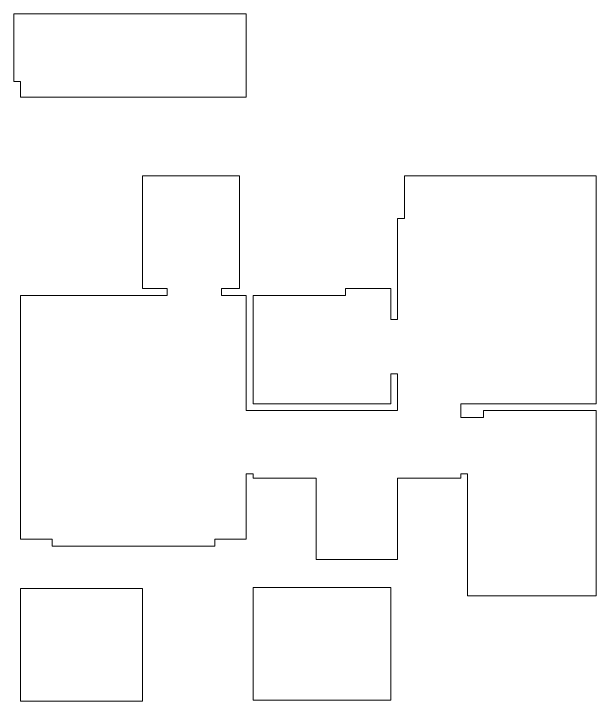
# Model space of a CAD drawing. Header units: millimetres. Extents: x 56222 to 152663, y -171621 to -121287.
# Drawn here: x 149046.9 to 149433.9, y -168270.5 to -167813.8 of the extents above; entities that cross this region are included whole.
import ezdxf

# ---------------------------------------------------------------- set-up
doc = ezdxf.new("R2010")
doc.units = ezdxf.units.MM
doc.header["$MEASUREMENT"] = 0
doc.layers.add('ELEVATION ( SPIRAL STAIR )', color=250, linetype='Continuous', lineweight=9)

msp = doc.modelspace()

# ---------------------------------------------------------------- linework, layer by layer
at = {"layer": 'ELEVATION ( SPIRAL STAIR )', "color": 5}
msp.add_lwpolyline([(149046.9329, -167813.7798), (149046.9329, -167858.7798), (149051.4329, -167858.7798), (149051.4329, -167869.2798), (149201.4329, -167869.2798), (149201.4329, -167813.7798), (149046.9329, -167813.7798)], dxfattribs=at)
for points in [[(149433.9329, -168077.4023), (149358.9329, -168077.4023), (149358.9329, -168081.9023), (149343.9329, -168081.9023), (149343.9329, -168072.9023), (149358.9329, -168072.9023), (149433.9329, -168072.9023), (149433.9329, -167921.4023), (149397.9329, -167921.4023), (149306.4329, -167921.4023), (149306.4329, -167949.9023), (149301.9329, -167949.9023), (149301.9329, -168016.9023), (149297.4329, -168016.9023), (149297.4329, -167996.4023), (149267.4329, -167996.4023), (149267.4329, -168000.9023), (149205.9329, -168000.9023), (149205.9329, -168072.9023), (149297.4329, -168072.9023), (149297.4329, -168052.9023), (149301.9329, -168052.9023), (149301.9329, -168077.4023), (149201.4329, -168077.4023), (149201.4329, -168000.9023), (149184.9329, -168000.9023), (149184.9329, -167996.4023), (149196.9329, -167996.4023), (149196.9329, -167921.4023), (149132.4329, -167921.4023), (149132.4329, -167996.4023), (149148.9329, -167996.4023), (149148.9329, -168000.9023), (149051.4329, -168000.9023), (149051.4329, -168162.9023), (149072.4329, -168162.9023), (149072.4329, -168167.4023), (149180.4329, -168167.4023), (149180.4329, -168162.9023), (149201.4329, -168162.9023), (149201.4329, -168119.4023), (149205.9329, -168119.4023), (149205.9329, -168122.4023), (149247.9329, -168122.4023), (149247.9329, -168176.4023), (149301.9329, -168176.4023), (149301.9329, -168122.4023), (149343.9329, -168122.4023), (149343.9329, -168119.4023), (149348.4329, -168119.4023), (149348.4329, -168200.4023), (149433.9329, -168200.4023)], [(149132.4329, -168195.5117), (149051.4329, -168195.5117), (149051.4329, -168270.5129), (149132.4329, -168270.5129)], [(149205.9329, -168269.8411), (149297.4329, -168269.8411), (149297.4329, -168194.9349), (149205.9329, -168194.9349)]]:
    msp.add_lwpolyline(points, close=True, dxfattribs=at)

doc.saveas('drawing.dxf')
